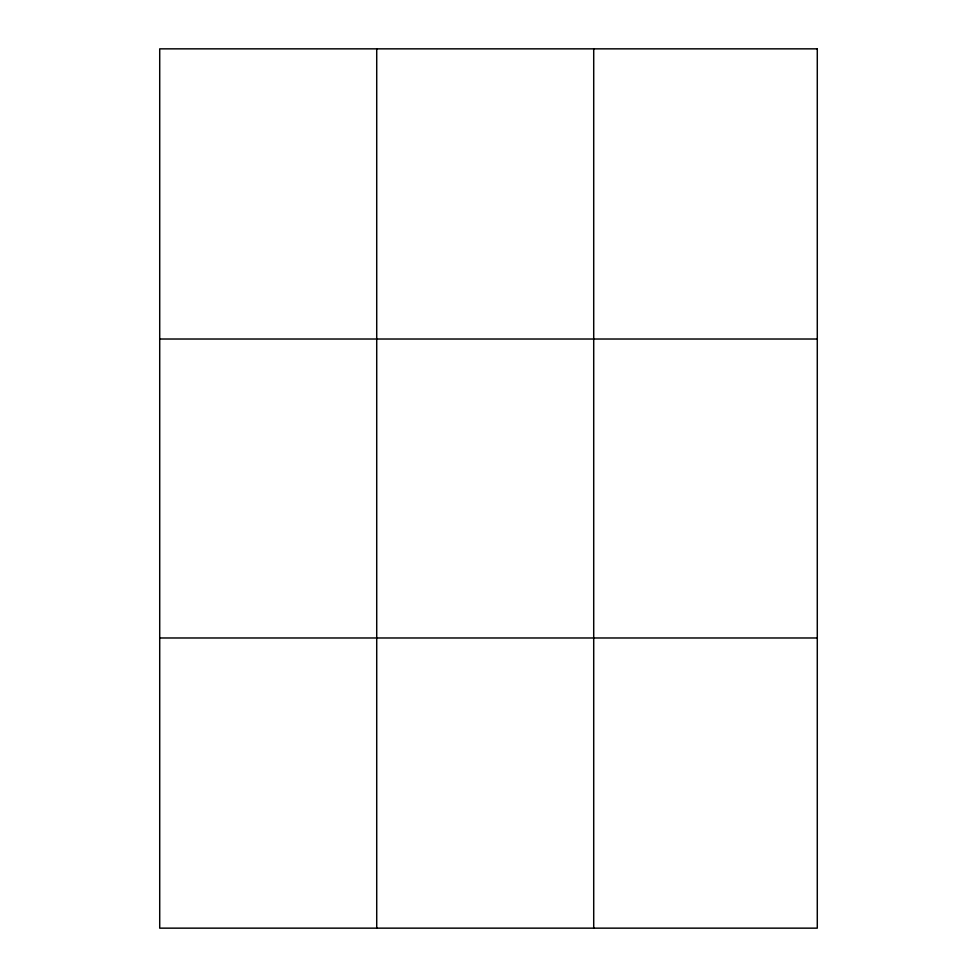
<?xml version="1.0" encoding="UTF-8"?>
<svg xmlns="http://www.w3.org/2000/svg" width="977" height="977" viewBox="0 0 977 977"><rect width="100%" height="100%" fill="white"/><g stroke="black" fill="none" stroke-linecap="round" stroke-linejoin="round"><path stroke-width="1.47" d="M376.719 48.85L376.719 928.15M593.711 48.85L593.711 928.15M159.715 339.019L817.285 339.019M159.715 637.981L817.285 637.981M817.285 48.85L817.285 928.15L159.715 928.15L159.715 48.85L817.285 48.85"/></g></svg>
